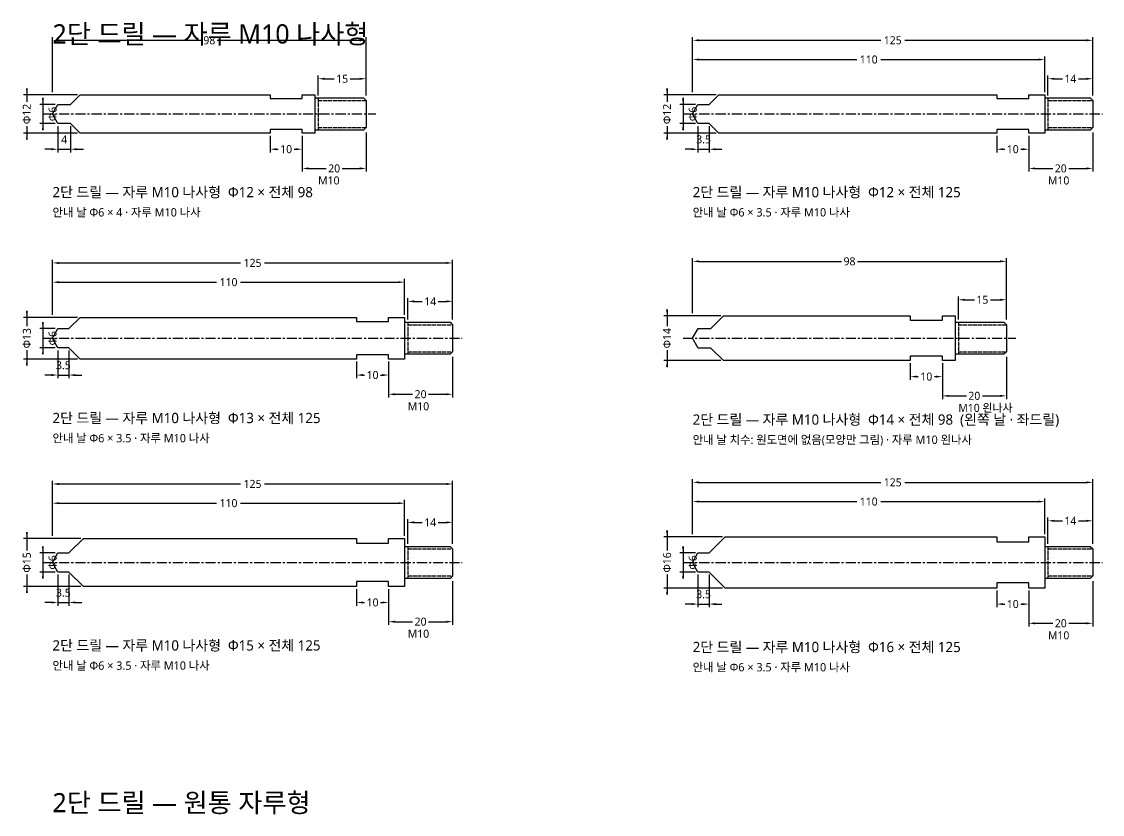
# Model space of a CAD drawing. Header units: millimetres. Extents: x -10 to 541, y -462 to 29.
# Drawn here: x -9.6 to 328, y -218.6 to 28.8 of the extents above; entities that cross this region are included whole.
import ezdxf

# ---------------------------------------------------------------- set-up
doc = ezdxf.new("R2010")
doc.units = ezdxf.units.MM
doc.linetypes.add('CENTER', pattern=[5.08, 3.175, -0.635, 0.635, -0.635])
doc.linetypes.add('DASHED', pattern=[1.524, 1.27, -0.254])
for name, color, linetype in [('문자', 7, 'CONTINUOUS'), ('외형선', 7, 'CONTINUOUS'), ('중심선', 1, 'CENTER'), ('참고선', 8, 'DASHED'), ('치수', 4, 'CONTINUOUS')]:
    doc.layers.add(name, color=color, linetype=linetype)
doc.styles.add('CH_KOR', font='malgun.ttf')
doc.dimstyles.new('CH_DIM', dxfattribs={"dimtxt": 2.5, "dimasz": 2, "dimexe": 1, "dimexo": 0.8, "dimgap": 0.8, "dimtad": 1, "dimdec": 1, "dimdsep": 46, "dimtxsty": 'CH_KOR', "dimcen": 2.5, "dimclrd": 4, "dimclre": 4, "dimclrt": 4, "dimazin": 3, "dimtfac": 1, "dimtmove": 0, "dimatfit": 3})

# ---------------------------------------------------------------- blocks, each defined once
blk = doc.blocks.new('_CLOSEDFILLED')
at = {"color": 0, "linetype": 'BYBLOCK'}
blk.add_solid([(-1, 0.16), (0, 0), (-1, -0.16)], dxfattribs=at)
blk = doc.blocks.new('*D1')
at = {"color": 4}
for p, q in [((-8, 8), (-8, 3.75)), ((7.85, 6), (-9, 6)), ((7.85, -6), (-9, -6)), ((-8, -3.75), (-8, -8))]:
    blk.add_line(p, q, dxfattribs=at)
at = {"layer": 'Defpoints'}
for p in [(-8, 6), (8.65, 6), (8.65, -6)]:
    blk.add_point(p, dxfattribs=at)
at = {"layer": '치수', "color": 4, "xscale": 2, "yscale": 2}
for p, rotation in [((-8, 6), 270), ((-8, -6), 90)]:
    blk.add_blockref('_CLOSEDFILLED', p, dxfattribs=dict(at, rotation=rotation))
at = {"layer": '치수', "color": 4, "insert": (-8, 0), "char_height": 2.5, "attachment_point": 5, "rotation": 90, "style": 'CH_KOR'}
blk.add_mtext('Φ12', dxfattribs=at)
blk = doc.blocks.new('*D2')
at = {"color": 4}
for p, q in [((-3, 5), (-3, -5)), ((0.85, 3), (-4, 3)), ((0.85, -3), (-4, -3))]:
    blk.add_line(p, q, dxfattribs=at)
at = {"layer": 'Defpoints'}
for p in [(-3, 3), (1.65, 3), (1.65, -3)]:
    blk.add_point(p, dxfattribs=at)
at = {"layer": '치수', "color": 4, "xscale": 2, "yscale": 2}
for p, rotation in [((-3, 3), 270), ((-3, -3), 90)]:
    blk.add_blockref('_CLOSEDFILLED', p, dxfattribs=dict(at, rotation=rotation))
at = {"layer": '치수', "color": 4, "insert": (0.05, 0), "char_height": 2.5, "attachment_point": 5, "rotation": 90, "style": 'CH_KOR'}
blk.add_mtext('Φ6', dxfattribs=at)
blk = doc.blocks.new('*D3')
at = {"color": 4}
for p, q in [((1.65, -3.8), (1.65, -12)), ((5.65, -3.8), (5.65, -12)), ((-0.35, -11), (-2.35, -11)), ((1.65, -11), (5.65, -11)), ((7.65, -11), (9.65, -11))]:
    blk.add_line(p, q, dxfattribs=at)
at = {"layer": 'Defpoints'}
for p in [(1.65, -3), (5.65, -3), (1.65, -11)]:
    blk.add_point(p, dxfattribs=at)
at = {"layer": '치수', "color": 4, "xscale": 2, "yscale": 2}
blk.add_blockref('_CLOSEDFILLED', (1.65, -11), dxfattribs=at)
at = {"layer": '치수', "color": 4, "xscale": 2, "yscale": 2, "rotation": 180}
blk.add_blockref('_CLOSEDFILLED', (5.65, -11), dxfattribs=at)
at = {"layer": '치수', "color": 4, "insert": (3.65, -7.95), "char_height": 2.5, "attachment_point": 5, "style": 'CH_KOR'}
blk.add_mtext('4', dxfattribs=at)
blk = doc.blocks.new('*D4')
at = {"color": 4}
for p, q in [((83, 5.8), (83, 12)), ((85, 11), (88, 11)), ((93, 11), (96, 11)), ((98, 5.8), (98, 12))]:
    blk.add_line(p, q, dxfattribs=at)
at = {"layer": 'Defpoints'}
for p in [(83, 11), (83, 5), (98, 5)]:
    blk.add_point(p, dxfattribs=at)
at = {"layer": '치수', "color": 4, "xscale": 2, "yscale": 2, "rotation": 180}
blk.add_blockref('_CLOSEDFILLED', (83, 11), dxfattribs=at)
at = {"layer": '치수', "color": 4, "xscale": 2, "yscale": 2}
blk.add_blockref('_CLOSEDFILLED', (98, 11), dxfattribs=at)
at = {"layer": '치수', "color": 4, "insert": (90.5, 11), "char_height": 2.5, "attachment_point": 5, "style": 'CH_KOR'}
blk.add_mtext('15', dxfattribs=at)
blk = doc.blocks.new('*D5')
at = {"color": 4}
for p, q in [((68, -6.8), (68, -12)), ((78, -6.8), (78, -12)), ((70, -11), (70.5, -11)), ((75.5, -11), (76, -11))]:
    blk.add_line(p, q, dxfattribs=at)
at = {"layer": 'Defpoints'}
for p in [(68, -6), (78, -6), (68, -11)]:
    blk.add_point(p, dxfattribs=at)
at = {"layer": '치수', "color": 4, "xscale": 2, "yscale": 2, "rotation": 180}
blk.add_blockref('_CLOSEDFILLED', (68, -11), dxfattribs=at)
at = {"layer": '치수', "color": 4, "xscale": 2, "yscale": 2}
blk.add_blockref('_CLOSEDFILLED', (78, -11), dxfattribs=at)
at = {"layer": '치수', "color": 4, "insert": (73, -11), "char_height": 2.5, "attachment_point": 5, "style": 'CH_KOR'}
blk.add_mtext('10', dxfattribs=at)
blk = doc.blocks.new('*D6')
at = {"color": 4}
for p, q in [((98, -5.8), (98, -18)), ((78, -6.8), (78, -18)), ((80, -17), (85.5, -17)), ((90.5, -17), (96, -17))]:
    blk.add_line(p, q, dxfattribs=at)
at = {"layer": 'Defpoints'}
for p in [(78, -6), (98, -5), (78, -17)]:
    blk.add_point(p, dxfattribs=at)
at = {"layer": '치수', "color": 4, "xscale": 2, "yscale": 2, "rotation": 180}
blk.add_blockref('_CLOSEDFILLED', (78, -17), dxfattribs=at)
at = {"layer": '치수', "color": 4, "xscale": 2, "yscale": 2}
blk.add_blockref('_CLOSEDFILLED', (98, -17), dxfattribs=at)
at = {"layer": '치수', "color": 4, "insert": (88, -17), "char_height": 2.5, "attachment_point": 5, "style": 'CH_KOR'}
blk.add_mtext('20', dxfattribs=at)
blk = doc.blocks.new('*D7')
at = {"color": 4}
for p, q in [((0, 6.8), (0, 24)), ((98, 5.8), (98, 24)), ((2, 23), (46.5, 23)), ((51.5, 23), (96, 23))]:
    blk.add_line(p, q, dxfattribs=at)
at = {"layer": 'Defpoints'}
for p in [(0, 23), (0, 6), (98, 5)]:
    blk.add_point(p, dxfattribs=at)
at = {"layer": '치수', "color": 4, "xscale": 2, "yscale": 2, "rotation": 180}
blk.add_blockref('_CLOSEDFILLED', (0, 23), dxfattribs=at)
at = {"layer": '치수', "color": 4, "xscale": 2, "yscale": 2}
blk.add_blockref('_CLOSEDFILLED', (98, 23), dxfattribs=at)
at = {"layer": '치수', "color": 4, "insert": (49, 23), "char_height": 2.5, "attachment_point": 5, "style": 'CH_KOR'}
blk.add_mtext('98', dxfattribs=at)
blk = doc.blocks.new('*D8')
at = {"color": 4}
for p, q in [((-8, 8), (-8, 3.75)), ((7.35, 6), (-9, 6)), ((7.35, -6), (-9, -6)), ((-8, -3.75), (-8, -8))]:
    blk.add_line(p, q, dxfattribs=at)
at = {"layer": 'Defpoints'}
for p in [(-8, 6), (8.15, 6), (8.15, -6)]:
    blk.add_point(p, dxfattribs=at)
at = {"layer": '치수', "color": 4, "xscale": 2, "yscale": 2}
for p, rotation in [((-8, 6), 270), ((-8, -6), 90)]:
    blk.add_blockref('_CLOSEDFILLED', p, dxfattribs=dict(at, rotation=rotation))
at = {"layer": '치수', "color": 4, "insert": (-8, 0), "char_height": 2.5, "attachment_point": 5, "rotation": 90, "style": 'CH_KOR'}
blk.add_mtext('Φ12', dxfattribs=at)
blk = doc.blocks.new('*D9')
at = {"color": 4}
for p, q in [((-3, 5), (-3, -5)), ((0.85, 3), (-4, 3)), ((0.85, -3), (-4, -3))]:
    blk.add_line(p, q, dxfattribs=at)
at = {"layer": 'Defpoints'}
for p in [(-3, 3), (1.65, 3), (1.65, -3)]:
    blk.add_point(p, dxfattribs=at)
at = {"layer": '치수', "color": 4, "xscale": 2, "yscale": 2}
for p, rotation in [((-3, 3), 270), ((-3, -3), 90)]:
    blk.add_blockref('_CLOSEDFILLED', p, dxfattribs=dict(at, rotation=rotation))
at = {"layer": '치수', "color": 4, "insert": (0.05, 0), "char_height": 2.5, "attachment_point": 5, "rotation": 90, "style": 'CH_KOR'}
blk.add_mtext('Φ6', dxfattribs=at)
blk = doc.blocks.new('*D11')
at = {"color": 4}
for p, q in [((111, 5.8), (111, 12)), ((113, 11), (115.5, 11)), ((120.5, 11), (123, 11)), ((125, 5.8), (125, 12))]:
    blk.add_line(p, q, dxfattribs=at)
at = {"layer": 'Defpoints'}
for p in [(111, 11), (111, 5), (125, 5)]:
    blk.add_point(p, dxfattribs=at)
at = {"layer": '치수', "color": 4, "xscale": 2, "yscale": 2, "rotation": 180}
blk.add_blockref('_CLOSEDFILLED', (111, 11), dxfattribs=at)
at = {"layer": '치수', "color": 4, "xscale": 2, "yscale": 2}
blk.add_blockref('_CLOSEDFILLED', (125, 11), dxfattribs=at)
at = {"layer": '치수', "color": 4, "insert": (118, 11), "char_height": 2.5, "attachment_point": 5, "style": 'CH_KOR'}
blk.add_mtext('14', dxfattribs=at)
blk = doc.blocks.new('*D12')
at = {"color": 4}
for p, q in [((95, -6.8), (95, -12)), ((105, -6.8), (105, -12)), ((97, -11), (97.5, -11)), ((102.5, -11), (103, -11))]:
    blk.add_line(p, q, dxfattribs=at)
at = {"layer": 'Defpoints'}
for p in [(95, -6), (105, -6), (95, -11)]:
    blk.add_point(p, dxfattribs=at)
at = {"layer": '치수', "color": 4, "xscale": 2, "yscale": 2, "rotation": 180}
blk.add_blockref('_CLOSEDFILLED', (95, -11), dxfattribs=at)
at = {"layer": '치수', "color": 4, "xscale": 2, "yscale": 2}
blk.add_blockref('_CLOSEDFILLED', (105, -11), dxfattribs=at)
at = {"layer": '치수', "color": 4, "insert": (100, -11), "char_height": 2.5, "attachment_point": 5, "style": 'CH_KOR'}
blk.add_mtext('10', dxfattribs=at)
blk = doc.blocks.new('*D13')
at = {"color": 4}
for p, q in [((125, -5.8), (125, -18)), ((105, -6.8), (105, -18)), ((107, -17), (112.5, -17)), ((117.5, -17), (123, -17))]:
    blk.add_line(p, q, dxfattribs=at)
at = {"layer": 'Defpoints'}
for p in [(105, -6), (125, -5), (105, -17)]:
    blk.add_point(p, dxfattribs=at)
at = {"layer": '치수', "color": 4, "xscale": 2, "yscale": 2, "rotation": 180}
blk.add_blockref('_CLOSEDFILLED', (105, -17), dxfattribs=at)
at = {"layer": '치수', "color": 4, "xscale": 2, "yscale": 2}
blk.add_blockref('_CLOSEDFILLED', (125, -17), dxfattribs=at)
at = {"layer": '치수', "color": 4, "insert": (115, -17), "char_height": 2.5, "attachment_point": 5, "style": 'CH_KOR'}
blk.add_mtext('20', dxfattribs=at)
blk = doc.blocks.new('*D14')
at = {"color": 4}
for p, q in [((0, 6.8), (0, 18)), ((2, 17), (51.25, 17)), ((58.75, 17), (108, 17)), ((110, 6.8), (110, 18))]:
    blk.add_line(p, q, dxfattribs=at)
at = {"layer": 'Defpoints'}
for p in [(0, 17), (0, 6), (110, 6)]:
    blk.add_point(p, dxfattribs=at)
at = {"layer": '치수', "color": 4, "xscale": 2, "yscale": 2, "rotation": 180}
blk.add_blockref('_CLOSEDFILLED', (0, 17), dxfattribs=at)
at = {"layer": '치수', "color": 4, "xscale": 2, "yscale": 2}
blk.add_blockref('_CLOSEDFILLED', (110, 17), dxfattribs=at)
at = {"layer": '치수', "color": 4, "insert": (55, 17), "char_height": 2.5, "attachment_point": 5, "style": 'CH_KOR'}
blk.add_mtext('110', dxfattribs=at)
blk = doc.blocks.new('*D15')
at = {"color": 4}
for p, q in [((0, 6.8), (0, 24)), ((125, 5.8), (125, 24)), ((2, 23), (58.75, 23)), ((66.25, 23), (123, 23))]:
    blk.add_line(p, q, dxfattribs=at)
at = {"layer": 'Defpoints'}
for p in [(0, 23), (0, 6), (125, 5)]:
    blk.add_point(p, dxfattribs=at)
at = {"layer": '치수', "color": 4, "xscale": 2, "yscale": 2, "rotation": 180}
blk.add_blockref('_CLOSEDFILLED', (0, 23), dxfattribs=at)
at = {"layer": '치수', "color": 4, "xscale": 2, "yscale": 2}
blk.add_blockref('_CLOSEDFILLED', (125, 23), dxfattribs=at)
at = {"layer": '치수', "color": 4, "insert": (62.5, 23), "char_height": 2.5, "attachment_point": 5, "style": 'CH_KOR'}
blk.add_mtext('125', dxfattribs=at)
blk = doc.blocks.new('*D24')
at = {"color": 4}
for p, q in [((-8, 8.5), (-8, 3.75)), ((7.85, 6.5), (-9, 6.5)), ((7.85, -6.5), (-9, -6.5)), ((-8, -3.75), (-8, -8.5))]:
    blk.add_line(p, q, dxfattribs=at)
at = {"layer": 'Defpoints'}
for p in [(-8, 6.5), (8.65, 6.5), (8.65, -6.5)]:
    blk.add_point(p, dxfattribs=at)
at = {"layer": '치수', "color": 4, "xscale": 2, "yscale": 2}
for p, rotation in [((-8, 6.5), 270), ((-8, -6.5), 90)]:
    blk.add_blockref('_CLOSEDFILLED', p, dxfattribs=dict(at, rotation=rotation))
at = {"layer": '치수', "color": 4, "insert": (-8, 0), "char_height": 2.5, "attachment_point": 5, "rotation": 90, "style": 'CH_KOR'}
blk.add_mtext('Φ13', dxfattribs=at)
blk = doc.blocks.new('*D25')
at = {"color": 4}
for p, q in [((-3, 5), (-3, -5)), ((0.85, 3), (-4, 3)), ((0.85, -3), (-4, -3))]:
    blk.add_line(p, q, dxfattribs=at)
at = {"layer": 'Defpoints'}
for p in [(-3, 3), (1.65, 3), (1.65, -3)]:
    blk.add_point(p, dxfattribs=at)
at = {"layer": '치수', "color": 4, "xscale": 2, "yscale": 2}
for p, rotation in [((-3, 3), 270), ((-3, -3), 90)]:
    blk.add_blockref('_CLOSEDFILLED', p, dxfattribs=dict(at, rotation=rotation))
at = {"layer": '치수', "color": 4, "insert": (0.05, 0), "char_height": 2.5, "attachment_point": 5, "rotation": 90, "style": 'CH_KOR'}
blk.add_mtext('Φ6', dxfattribs=at)
blk = doc.blocks.new('*D27')
at = {"color": 4}
for p, q in [((111, 5.8), (111, 12.5)), ((113, 11.5), (115.5, 11.5)), ((120.5, 11.5), (123, 11.5)), ((125, 5.8), (125, 12.5))]:
    blk.add_line(p, q, dxfattribs=at)
at = {"layer": 'Defpoints'}
for p in [(111, 11.5), (111, 5), (125, 5)]:
    blk.add_point(p, dxfattribs=at)
at = {"layer": '치수', "color": 4, "xscale": 2, "yscale": 2, "rotation": 180}
blk.add_blockref('_CLOSEDFILLED', (111, 11.5), dxfattribs=at)
at = {"layer": '치수', "color": 4, "xscale": 2, "yscale": 2}
blk.add_blockref('_CLOSEDFILLED', (125, 11.5), dxfattribs=at)
at = {"layer": '치수', "color": 4, "insert": (118, 11.5), "char_height": 2.5, "attachment_point": 5, "style": 'CH_KOR'}
blk.add_mtext('14', dxfattribs=at)
blk = doc.blocks.new('*D28')
at = {"color": 4}
for p, q in [((95, -7.3), (95, -12.5)), ((105, -7.3), (105, -12.5)), ((97, -11.5), (97.5, -11.5)), ((102.5, -11.5), (103, -11.5))]:
    blk.add_line(p, q, dxfattribs=at)
at = {"layer": 'Defpoints'}
for p in [(95, -6.5), (105, -6.5), (95, -11.5)]:
    blk.add_point(p, dxfattribs=at)
at = {"layer": '치수', "color": 4, "xscale": 2, "yscale": 2, "rotation": 180}
blk.add_blockref('_CLOSEDFILLED', (95, -11.5), dxfattribs=at)
at = {"layer": '치수', "color": 4, "xscale": 2, "yscale": 2}
blk.add_blockref('_CLOSEDFILLED', (105, -11.5), dxfattribs=at)
at = {"layer": '치수', "color": 4, "insert": (100, -11.5), "char_height": 2.5, "attachment_point": 5, "style": 'CH_KOR'}
blk.add_mtext('10', dxfattribs=at)
blk = doc.blocks.new('*D29')
at = {"color": 4}
for p, q in [((125, -5.8), (125, -18.5)), ((105, -7.3), (105, -18.5)), ((107, -17.5), (112.5, -17.5)), ((117.5, -17.5), (123, -17.5))]:
    blk.add_line(p, q, dxfattribs=at)
at = {"layer": 'Defpoints'}
for p in [(105, -6.5), (125, -5), (105, -17.5)]:
    blk.add_point(p, dxfattribs=at)
at = {"layer": '치수', "color": 4, "xscale": 2, "yscale": 2, "rotation": 180}
blk.add_blockref('_CLOSEDFILLED', (105, -17.5), dxfattribs=at)
at = {"layer": '치수', "color": 4, "xscale": 2, "yscale": 2}
blk.add_blockref('_CLOSEDFILLED', (125, -17.5), dxfattribs=at)
at = {"layer": '치수', "color": 4, "insert": (115, -17.5), "char_height": 2.5, "attachment_point": 5, "style": 'CH_KOR'}
blk.add_mtext('20', dxfattribs=at)
blk = doc.blocks.new('*D30')
at = {"color": 4}
for p, q in [((0, 7.3), (0, 18.5)), ((2, 17.5), (51.25, 17.5)), ((58.75, 17.5), (108, 17.5)), ((110, 7.3), (110, 18.5))]:
    blk.add_line(p, q, dxfattribs=at)
at = {"layer": 'Defpoints'}
for p in [(0, 17.5), (0, 6.5), (110, 6.5)]:
    blk.add_point(p, dxfattribs=at)
at = {"layer": '치수', "color": 4, "xscale": 2, "yscale": 2, "rotation": 180}
blk.add_blockref('_CLOSEDFILLED', (0, 17.5), dxfattribs=at)
at = {"layer": '치수', "color": 4, "xscale": 2, "yscale": 2}
blk.add_blockref('_CLOSEDFILLED', (110, 17.5), dxfattribs=at)
at = {"layer": '치수', "color": 4, "insert": (55, 17.5), "char_height": 2.5, "attachment_point": 5, "style": 'CH_KOR'}
blk.add_mtext('110', dxfattribs=at)
blk = doc.blocks.new('*D31')
at = {"color": 4}
for p, q in [((0, 7.3), (0, 24.5)), ((125, 5.8), (125, 24.5)), ((2, 23.5), (58.75, 23.5)), ((66.25, 23.5), (123, 23.5))]:
    blk.add_line(p, q, dxfattribs=at)
at = {"layer": 'Defpoints'}
for p in [(0, 23.5), (0, 6.5), (125, 5)]:
    blk.add_point(p, dxfattribs=at)
at = {"layer": '치수', "color": 4, "xscale": 2, "yscale": 2, "rotation": 180}
blk.add_blockref('_CLOSEDFILLED', (0, 23.5), dxfattribs=at)
at = {"layer": '치수', "color": 4, "xscale": 2, "yscale": 2}
blk.add_blockref('_CLOSEDFILLED', (125, 23.5), dxfattribs=at)
at = {"layer": '치수', "color": 4, "insert": (62.5, 23.5), "char_height": 2.5, "attachment_point": 5, "style": 'CH_KOR'}
blk.add_mtext('125', dxfattribs=at)
blk = doc.blocks.new('*D32')
at = {"color": 4}
for p, q in [((8.814, 7), (-9, 7)), ((-8, 9), (-8, 3.75)), ((-8, -3.75), (-8, -9)), ((8.814, -7), (-9, -7))]:
    blk.add_line(p, q, dxfattribs=at)
at = {"layer": 'Defpoints'}
for p in [(-8, 7), (9.614, 7), (9.614, -7)]:
    blk.add_point(p, dxfattribs=at)
at = {"layer": '치수', "color": 4, "xscale": 2, "yscale": 2}
for p, rotation in [((-8, 7), 270), ((-8, -7), 90)]:
    blk.add_blockref('_CLOSEDFILLED', p, dxfattribs=dict(at, rotation=rotation))
at = {"layer": '치수', "color": 4, "insert": (-8, 0), "char_height": 2.5, "attachment_point": 5, "rotation": 90, "style": 'CH_KOR'}
blk.add_mtext('Φ14', dxfattribs=at)
blk = doc.blocks.new('*D33')
at = {"color": 4}
for p, q in [((83, 5.8), (83, 13)), ((85, 12), (88, 12)), ((93, 12), (96, 12)), ((98, 5.8), (98, 13))]:
    blk.add_line(p, q, dxfattribs=at)
at = {"layer": 'Defpoints'}
for p in [(83, 12), (83, 5), (98, 5)]:
    blk.add_point(p, dxfattribs=at)
at = {"layer": '치수', "color": 4, "xscale": 2, "yscale": 2, "rotation": 180}
blk.add_blockref('_CLOSEDFILLED', (83, 12), dxfattribs=at)
at = {"layer": '치수', "color": 4, "xscale": 2, "yscale": 2}
blk.add_blockref('_CLOSEDFILLED', (98, 12), dxfattribs=at)
at = {"layer": '치수', "color": 4, "insert": (90.5, 12), "char_height": 2.5, "attachment_point": 5, "style": 'CH_KOR'}
blk.add_mtext('15', dxfattribs=at)
blk = doc.blocks.new('*D34')
at = {"color": 4}
for p, q in [((68, -7.8), (68, -13)), ((78, -7.8), (78, -13)), ((70, -12), (70.5, -12)), ((75.5, -12), (76, -12))]:
    blk.add_line(p, q, dxfattribs=at)
at = {"layer": 'Defpoints'}
for p in [(68, -7), (78, -7), (68, -12)]:
    blk.add_point(p, dxfattribs=at)
at = {"layer": '치수', "color": 4, "xscale": 2, "yscale": 2, "rotation": 180}
blk.add_blockref('_CLOSEDFILLED', (68, -12), dxfattribs=at)
at = {"layer": '치수', "color": 4, "xscale": 2, "yscale": 2}
blk.add_blockref('_CLOSEDFILLED', (78, -12), dxfattribs=at)
at = {"layer": '치수', "color": 4, "insert": (73, -12), "char_height": 2.5, "attachment_point": 5, "style": 'CH_KOR'}
blk.add_mtext('10', dxfattribs=at)
blk = doc.blocks.new('*D35')
at = {"color": 4}
for p, q in [((98, -5.8), (98, -19)), ((78, -7.8), (78, -19)), ((80, -18), (85.5, -18)), ((90.5, -18), (96, -18))]:
    blk.add_line(p, q, dxfattribs=at)
at = {"layer": 'Defpoints'}
for p in [(98, -5), (78, -7), (78, -18)]:
    blk.add_point(p, dxfattribs=at)
at = {"layer": '치수', "color": 4, "xscale": 2, "yscale": 2, "rotation": 180}
blk.add_blockref('_CLOSEDFILLED', (78, -18), dxfattribs=at)
at = {"layer": '치수', "color": 4, "xscale": 2, "yscale": 2}
blk.add_blockref('_CLOSEDFILLED', (98, -18), dxfattribs=at)
at = {"layer": '치수', "color": 4, "insert": (88, -18), "char_height": 2.5, "attachment_point": 5, "style": 'CH_KOR'}
blk.add_mtext('20', dxfattribs=at)
blk = doc.blocks.new('*D36')
at = {"color": 4}
for p, q in [((0, 7.8), (0, 25)), ((2, 24), (46.5, 24)), ((51.5, 24), (96, 24)), ((98, 5.8), (98, 25))]:
    blk.add_line(p, q, dxfattribs=at)
at = {"layer": 'Defpoints'}
for p in [(0, 24), (0, 7), (98, 5)]:
    blk.add_point(p, dxfattribs=at)
at = {"layer": '치수', "color": 4, "xscale": 2, "yscale": 2, "rotation": 180}
blk.add_blockref('_CLOSEDFILLED', (0, 24), dxfattribs=at)
at = {"layer": '치수', "color": 4, "xscale": 2, "yscale": 2}
blk.add_blockref('_CLOSEDFILLED', (98, 24), dxfattribs=at)
at = {"layer": '치수', "color": 4, "insert": (49, 24), "char_height": 2.5, "attachment_point": 5, "style": 'CH_KOR'}
blk.add_mtext('98', dxfattribs=at)
blk = doc.blocks.new('*D45')
at = {"color": 4}
for p, q in [((8.85, 7.5), (-9, 7.5)), ((-8, 9.5), (-8, 3.75)), ((-8, -3.75), (-8, -9.5)), ((8.85, -7.5), (-9, -7.5))]:
    blk.add_line(p, q, dxfattribs=at)
at = {"layer": 'Defpoints'}
for p in [(-8, 7.5), (9.65, 7.5), (9.65, -7.5)]:
    blk.add_point(p, dxfattribs=at)
at = {"layer": '치수', "color": 4, "xscale": 2, "yscale": 2}
for p, rotation in [((-8, 7.5), 270), ((-8, -7.5), 90)]:
    blk.add_blockref('_CLOSEDFILLED', p, dxfattribs=dict(at, rotation=rotation))
at = {"layer": '치수', "color": 4, "insert": (-8, 0), "char_height": 2.5, "attachment_point": 5, "rotation": 90, "style": 'CH_KOR'}
blk.add_mtext('Φ15', dxfattribs=at)
blk = doc.blocks.new('*D46')
at = {"color": 4}
for p, q in [((-3, 5), (-3, -5)), ((0.85, 3), (-4, 3)), ((0.85, -3), (-4, -3))]:
    blk.add_line(p, q, dxfattribs=at)
at = {"layer": 'Defpoints'}
for p in [(-3, 3), (1.65, 3), (1.65, -3)]:
    blk.add_point(p, dxfattribs=at)
at = {"layer": '치수', "color": 4, "xscale": 2, "yscale": 2}
for p, rotation in [((-3, 3), 270), ((-3, -3), 90)]:
    blk.add_blockref('_CLOSEDFILLED', p, dxfattribs=dict(at, rotation=rotation))
at = {"layer": '치수', "color": 4, "insert": (0.05, 0), "char_height": 2.5, "attachment_point": 5, "rotation": 90, "style": 'CH_KOR'}
blk.add_mtext('Φ6', dxfattribs=at)
blk = doc.blocks.new('*D48')
at = {"color": 4}
for p, q in [((111, 5.8), (111, 13.5)), ((113, 12.5), (115.5, 12.5)), ((120.5, 12.5), (123, 12.5)), ((125, 5.8), (125, 13.5))]:
    blk.add_line(p, q, dxfattribs=at)
at = {"layer": 'Defpoints'}
for p in [(111, 12.5), (111, 5), (125, 5)]:
    blk.add_point(p, dxfattribs=at)
at = {"layer": '치수', "color": 4, "xscale": 2, "yscale": 2, "rotation": 180}
blk.add_blockref('_CLOSEDFILLED', (111, 12.5), dxfattribs=at)
at = {"layer": '치수', "color": 4, "xscale": 2, "yscale": 2}
blk.add_blockref('_CLOSEDFILLED', (125, 12.5), dxfattribs=at)
at = {"layer": '치수', "color": 4, "insert": (118, 12.5), "char_height": 2.5, "attachment_point": 5, "style": 'CH_KOR'}
blk.add_mtext('14', dxfattribs=at)
blk = doc.blocks.new('*D49')
at = {"color": 4}
for p, q in [((95, -8.3), (95, -13.5)), ((105, -8.3), (105, -13.5)), ((97, -12.5), (97.5, -12.5)), ((102.5, -12.5), (103, -12.5))]:
    blk.add_line(p, q, dxfattribs=at)
at = {"layer": 'Defpoints'}
for p in [(95, -7.5), (105, -7.5), (95, -12.5)]:
    blk.add_point(p, dxfattribs=at)
at = {"layer": '치수', "color": 4, "xscale": 2, "yscale": 2, "rotation": 180}
blk.add_blockref('_CLOSEDFILLED', (95, -12.5), dxfattribs=at)
at = {"layer": '치수', "color": 4, "xscale": 2, "yscale": 2}
blk.add_blockref('_CLOSEDFILLED', (105, -12.5), dxfattribs=at)
at = {"layer": '치수', "color": 4, "insert": (100, -12.5), "char_height": 2.5, "attachment_point": 5, "style": 'CH_KOR'}
blk.add_mtext('10', dxfattribs=at)
blk = doc.blocks.new('*D50')
at = {"color": 4}
for p, q in [((125, -5.8), (125, -19.5)), ((105, -8.3), (105, -19.5)), ((107, -18.5), (112.5, -18.5)), ((117.5, -18.5), (123, -18.5))]:
    blk.add_line(p, q, dxfattribs=at)
at = {"layer": 'Defpoints'}
for p in [(125, -5), (105, -7.5), (105, -18.5)]:
    blk.add_point(p, dxfattribs=at)
at = {"layer": '치수', "color": 4, "xscale": 2, "yscale": 2, "rotation": 180}
blk.add_blockref('_CLOSEDFILLED', (105, -18.5), dxfattribs=at)
at = {"layer": '치수', "color": 4, "xscale": 2, "yscale": 2}
blk.add_blockref('_CLOSEDFILLED', (125, -18.5), dxfattribs=at)
at = {"layer": '치수', "color": 4, "insert": (115, -18.5), "char_height": 2.5, "attachment_point": 5, "style": 'CH_KOR'}
blk.add_mtext('20', dxfattribs=at)
blk = doc.blocks.new('*D51')
at = {"color": 4}
for p, q in [((0, 8.3), (0, 19.5)), ((2, 18.5), (51.25, 18.5)), ((58.75, 18.5), (108, 18.5)), ((110, 8.3), (110, 19.5))]:
    blk.add_line(p, q, dxfattribs=at)
at = {"layer": 'Defpoints'}
for p in [(0, 18.5), (0, 7.5), (110, 7.5)]:
    blk.add_point(p, dxfattribs=at)
at = {"layer": '치수', "color": 4, "xscale": 2, "yscale": 2, "rotation": 180}
blk.add_blockref('_CLOSEDFILLED', (0, 18.5), dxfattribs=at)
at = {"layer": '치수', "color": 4, "xscale": 2, "yscale": 2}
blk.add_blockref('_CLOSEDFILLED', (110, 18.5), dxfattribs=at)
at = {"layer": '치수', "color": 4, "insert": (55, 18.5), "char_height": 2.5, "attachment_point": 5, "style": 'CH_KOR'}
blk.add_mtext('110', dxfattribs=at)
blk = doc.blocks.new('*D52')
at = {"color": 4}
for p, q in [((0, 8.3), (0, 25.5)), ((2, 24.5), (58.75, 24.5)), ((66.25, 24.5), (123, 24.5)), ((125, 5.8), (125, 25.5))]:
    blk.add_line(p, q, dxfattribs=at)
at = {"layer": 'Defpoints'}
for p in [(0, 24.5), (0, 7.5), (125, 5)]:
    blk.add_point(p, dxfattribs=at)
at = {"layer": '치수', "color": 4, "xscale": 2, "yscale": 2, "rotation": 180}
blk.add_blockref('_CLOSEDFILLED', (0, 24.5), dxfattribs=at)
at = {"layer": '치수', "color": 4, "xscale": 2, "yscale": 2}
blk.add_blockref('_CLOSEDFILLED', (125, 24.5), dxfattribs=at)
at = {"layer": '치수', "color": 4, "insert": (62.5, 24.5), "char_height": 2.5, "attachment_point": 5, "style": 'CH_KOR'}
blk.add_mtext('125', dxfattribs=at)
blk = doc.blocks.new('*D53')
at = {"color": 4}
for p, q in [((9.35, 8), (-9, 8)), ((-8, 10), (-8, 3.75)), ((-8, -3.75), (-8, -10)), ((9.35, -8), (-9, -8))]:
    blk.add_line(p, q, dxfattribs=at)
at = {"layer": 'Defpoints'}
for p in [(-8, 8), (10.15, 8), (10.15, -8)]:
    blk.add_point(p, dxfattribs=at)
at = {"layer": '치수', "color": 4, "xscale": 2, "yscale": 2}
for p, rotation in [((-8, 8), 270), ((-8, -8), 90)]:
    blk.add_blockref('_CLOSEDFILLED', p, dxfattribs=dict(at, rotation=rotation))
at = {"layer": '치수', "color": 4, "insert": (-8, 0), "char_height": 2.5, "attachment_point": 5, "rotation": 90, "style": 'CH_KOR'}
blk.add_mtext('Φ16', dxfattribs=at)
blk = doc.blocks.new('*D54')
at = {"color": 4}
for p, q in [((-3, 5), (-3, -5)), ((0.85, 3), (-4, 3)), ((0.85, -3), (-4, -3))]:
    blk.add_line(p, q, dxfattribs=at)
at = {"layer": 'Defpoints'}
for p in [(-3, 3), (1.65, 3), (1.65, -3)]:
    blk.add_point(p, dxfattribs=at)
at = {"layer": '치수', "color": 4, "xscale": 2, "yscale": 2}
for p, rotation in [((-3, 3), 270), ((-3, -3), 90)]:
    blk.add_blockref('_CLOSEDFILLED', p, dxfattribs=dict(at, rotation=rotation))
at = {"layer": '치수', "color": 4, "insert": (0.05, 0), "char_height": 2.5, "attachment_point": 5, "rotation": 90, "style": 'CH_KOR'}
blk.add_mtext('Φ6', dxfattribs=at)
blk = doc.blocks.new('*D56')
at = {"color": 4}
for p, q in [((111, 5.8), (111, 14)), ((125, 5.8), (125, 14)), ((113, 13), (115.5, 13)), ((120.5, 13), (123, 13))]:
    blk.add_line(p, q, dxfattribs=at)
at = {"layer": 'Defpoints'}
for p in [(111, 13), (111, 5), (125, 5)]:
    blk.add_point(p, dxfattribs=at)
at = {"layer": '치수', "color": 4, "xscale": 2, "yscale": 2, "rotation": 180}
blk.add_blockref('_CLOSEDFILLED', (111, 13), dxfattribs=at)
at = {"layer": '치수', "color": 4, "xscale": 2, "yscale": 2}
blk.add_blockref('_CLOSEDFILLED', (125, 13), dxfattribs=at)
at = {"layer": '치수', "color": 4, "insert": (118, 13), "char_height": 2.5, "attachment_point": 5, "style": 'CH_KOR'}
blk.add_mtext('14', dxfattribs=at)
blk = doc.blocks.new('*D57')
at = {"color": 4}
for p, q in [((95, -8.8), (95, -14)), ((105, -8.8), (105, -14)), ((97, -13), (97.5, -13)), ((102.5, -13), (103, -13))]:
    blk.add_line(p, q, dxfattribs=at)
at = {"layer": 'Defpoints'}
for p in [(95, -8), (105, -8), (95, -13)]:
    blk.add_point(p, dxfattribs=at)
at = {"layer": '치수', "color": 4, "xscale": 2, "yscale": 2, "rotation": 180}
blk.add_blockref('_CLOSEDFILLED', (95, -13), dxfattribs=at)
at = {"layer": '치수', "color": 4, "xscale": 2, "yscale": 2}
blk.add_blockref('_CLOSEDFILLED', (105, -13), dxfattribs=at)
at = {"layer": '치수', "color": 4, "insert": (100, -13), "char_height": 2.5, "attachment_point": 5, "style": 'CH_KOR'}
blk.add_mtext('10', dxfattribs=at)
blk = doc.blocks.new('*D58')
at = {"color": 4}
for p, q in [((125, -5.8), (125, -20)), ((105, -8.8), (105, -20)), ((107, -19), (112.5, -19)), ((117.5, -19), (123, -19))]:
    blk.add_line(p, q, dxfattribs=at)
at = {"layer": 'Defpoints'}
for p in [(125, -5), (105, -8), (105, -19)]:
    blk.add_point(p, dxfattribs=at)
at = {"layer": '치수', "color": 4, "xscale": 2, "yscale": 2, "rotation": 180}
blk.add_blockref('_CLOSEDFILLED', (105, -19), dxfattribs=at)
at = {"layer": '치수', "color": 4, "xscale": 2, "yscale": 2}
blk.add_blockref('_CLOSEDFILLED', (125, -19), dxfattribs=at)
at = {"layer": '치수', "color": 4, "insert": (115, -19), "char_height": 2.5, "attachment_point": 5, "style": 'CH_KOR'}
blk.add_mtext('20', dxfattribs=at)
blk = doc.blocks.new('*D59')
at = {"color": 4}
for p, q in [((0, 8.8), (0, 20)), ((2, 19), (51.25, 19)), ((58.75, 19), (108, 19)), ((110, 8.8), (110, 20))]:
    blk.add_line(p, q, dxfattribs=at)
at = {"layer": 'Defpoints'}
for p in [(0, 19), (0, 8), (110, 8)]:
    blk.add_point(p, dxfattribs=at)
at = {"layer": '치수', "color": 4, "xscale": 2, "yscale": 2, "rotation": 180}
blk.add_blockref('_CLOSEDFILLED', (0, 19), dxfattribs=at)
at = {"layer": '치수', "color": 4, "xscale": 2, "yscale": 2}
blk.add_blockref('_CLOSEDFILLED', (110, 19), dxfattribs=at)
at = {"layer": '치수', "color": 4, "insert": (55, 19), "char_height": 2.5, "attachment_point": 5, "style": 'CH_KOR'}
blk.add_mtext('110', dxfattribs=at)
blk = doc.blocks.new('*D60')
at = {"color": 4}
for p, q in [((0, 8.8), (0, 26)), ((2, 25), (58.75, 25)), ((66.25, 25), (123, 25)), ((125, 5.8), (125, 26))]:
    blk.add_line(p, q, dxfattribs=at)
at = {"layer": 'Defpoints'}
for p in [(0, 25), (0, 8), (125, 5)]:
    blk.add_point(p, dxfattribs=at)
at = {"layer": '치수', "color": 4, "xscale": 2, "yscale": 2, "rotation": 180}
blk.add_blockref('_CLOSEDFILLED', (0, 25), dxfattribs=at)
at = {"layer": '치수', "color": 4, "xscale": 2, "yscale": 2}
blk.add_blockref('_CLOSEDFILLED', (125, 25), dxfattribs=at)
at = {"layer": '치수', "color": 4, "insert": (62.5, 25), "char_height": 2.5, "attachment_point": 5, "style": 'CH_KOR'}
blk.add_mtext('125', dxfattribs=at)
blk = doc.blocks.new('SD_m10_12x98')
at = {"layer": '외형선'}
blk.add_line((82, 5), (82, -5), dxfattribs=at)
blk.add_lwpolyline([(0, 0), (1.65, 3), (5.65, 3), (8.65, 6), (68, 6), (68, 4.8), (78, 4.8), (78, 6), (82, 6), (82, 5), (97.2, 5), (98, 4.2), (98, -4.2), (97.2, -5), (82, -5), (82, -6), (78, -6), (78, -4.8), (68, -4.8), (68, -6), (8.65, -6), (5.65, -3), (1.65, -3), (0, 0)], close=True, dxfattribs=at)
at = {"layer": '중심선'}
blk.add_line((-3, 0), (101, 0), dxfattribs=at)
at = {"layer": '참고선'}
for p, q in [((83, 5), (83, -5)), ((83, 4.2), (98, 4.2)), ((83, -4.2), (98, -4.2))]:
    blk.add_line(p, q, dxfattribs=at)
at = {"layer": '문자', "style": 'CH_KOR'}
for s, height, p in [('M10', 2.5, (83, -22)), ('2단 드릴 — 자루 M10 나사형  Φ12 × 전체 98', 3.2, (0, -26)), ('안내 날 Φ6 × 4 · 자루 M10 나사', 2.6, (0, -32))]:
    blk.add_text(s, height=height, dxfattribs=at).set_placement(p)
at = {"layer": '치수'}
for base, p1, p2, text, picture, middle in [((0, 23), (0, 6), (98, 5), '98', '*D7', (49, 23)), ((83, 11), (83, 5), (98, 5), '15', '*D4', (90.5, 11)), ((1.65, -11), (1.65, -3), (5.65, -3), '4', '*D3', (3.65, -7.95)), ((68, -11), (68, -6), (78, -6), '10', '*D5', (73, -11)), ((78, -17), (78, -6), (98, -5), '20', '*D6', (88, -17))]:
    dim = blk.add_linear_dim(base=base, p1=p1, p2=p2, text=text, dimstyle='CH_DIM', dxfattribs=at)
    dim.commit()
    dim.dimension.update_dxf_attribs({"geometry": picture, "text_midpoint": middle})
for base, p1, p2, text, picture, middle in [((-8, 6), (8.65, 6), (8.65, -6), 'Φ12', '*D1', (-8, 0)), ((-3, 3), (1.65, 3), (1.65, -3), 'Φ6', '*D2', (0.05, 0))]:
    dim = blk.add_linear_dim(base=base, p1=p1, p2=p2, angle=90, text=text, dimstyle='CH_DIM', dxfattribs=at)
    dim.commit()
    dim.dimension.update_dxf_attribs({"geometry": picture, "text_midpoint": middle})
blk = doc.blocks.new('SD_m10_12x125')
at = {"layer": '외형선'}
blk.add_line((110, 5), (110, -5), dxfattribs=at)
blk.add_lwpolyline([(0, 0), (1.65, 3), (5.15, 3), (8.15, 6), (95, 6), (95, 4.8), (105, 4.8), (105, 6), (110, 6), (110, 5), (124.2, 5), (125, 4.2), (125, -4.2), (124.2, -5), (110, -5), (110, -6), (105, -6), (105, -4.8), (95, -4.8), (95, -6), (8.15, -6), (5.15, -3), (1.65, -3), (0, 0)], close=True, dxfattribs=at)
at = {"layer": '중심선'}
blk.add_line((-3, 0), (128, 0), dxfattribs=at)
at = {"layer": '참고선'}
for p, q in [((111, 5), (111, -5)), ((111, 4.2), (125, 4.2)), ((111, -4.2), (125, -4.2))]:
    blk.add_line(p, q, dxfattribs=at)
at = {"layer": '문자', "style": 'CH_KOR'}
for s, height, p in [('M10', 2.5, (111, -22)), ('2단 드릴 — 자루 M10 나사형  Φ12 × 전체 125', 3.2, (0, -26)), ('안내 날 Φ6 × 3.5 · 자루 M10 나사', 2.6, (0, -32))]:
    blk.add_text(s, height=height, dxfattribs=at).set_placement(p)
at = {"layer": '치수'}
for base, p1, p2, text, picture, middle in [((0, 23), (0, 6), (125, 5), '125', '*D15', (62.5, 23)), ((0, 17), (0, 6), (110, 6), '110', '*D14', (55, 17)), ((111, 11), (111, 5), (125, 5), '14', '*D11', (118, 11)), ((95, -11), (95, -6), (105, -6), '10', '*D12', (100, -11)), ((105, -17), (105, -6), (125, -5), '20', '*D13', (115, -17))]:
    dim = blk.add_linear_dim(base=base, p1=p1, p2=p2, text=text, dimstyle='CH_DIM', dxfattribs=at)
    dim.commit()
    dim.dimension.update_dxf_attribs({"geometry": picture, "text_midpoint": middle})
for base, p1, p2, text, picture, middle in [((-8, 6), (8.15, 6), (8.15, -6), 'Φ12', '*D8', (-8, 0)), ((-3, 3), (1.65, 3), (1.65, -3), 'Φ6', '*D9', (0.05, 0))]:
    dim = blk.add_linear_dim(base=base, p1=p1, p2=p2, angle=90, text=text, dimstyle='CH_DIM', dxfattribs=at)
    dim.commit()
    dim.dimension.update_dxf_attribs({"geometry": picture, "text_midpoint": middle})
blk.add_linear_dim(base=(1.65, -11), p1=(1.65, -3), p2=(5.15, -3), text='3.5', dimstyle='CH_DIM', dxfattribs=at).render()
blk = doc.blocks.new('SD_m10_13x125')
at = {"layer": '외형선'}
blk.add_line((110, 5), (110, -5), dxfattribs=at)
blk.add_lwpolyline([(0, 0), (1.65, 3), (5.15, 3), (8.65, 6.5), (95, 6.5), (95, 5.2), (105, 5.2), (105, 6.5), (110, 6.5), (110, 5), (124.2, 5), (125, 4.2), (125, -4.2), (124.2, -5), (110, -5), (110, -6.5), (105, -6.5), (105, -5.2), (95, -5.2), (95, -6.5), (8.65, -6.5), (5.15, -3), (1.65, -3), (0, 0)], close=True, dxfattribs=at)
at = {"layer": '중심선'}
blk.add_line((-3, 0), (128, 0), dxfattribs=at)
at = {"layer": '참고선'}
for p, q in [((111, 5), (111, -5)), ((111, 4.2), (125, 4.2)), ((111, -4.2), (125, -4.2))]:
    blk.add_line(p, q, dxfattribs=at)
at = {"layer": '문자', "style": 'CH_KOR'}
for s, height, p in [('M10', 2.5, (111, -22.5)), ('2단 드릴 — 자루 M10 나사형  Φ13 × 전체 125', 3.2, (0, -26.5)), ('안내 날 Φ6 × 3.5 · 자루 M10 나사', 2.6, (0, -32.5))]:
    blk.add_text(s, height=height, dxfattribs=at).set_placement(p)
at = {"layer": '치수'}
for base, p1, p2, text, picture, middle in [((0, 23.5), (0, 6.5), (125, 5), '125', '*D31', (62.5, 23.5)), ((0, 17.5), (0, 6.5), (110, 6.5), '110', '*D30', (55, 17.5)), ((111, 11.5), (111, 5), (125, 5), '14', '*D27', (118, 11.5)), ((95, -11.5), (95, -6.5), (105, -6.5), '10', '*D28', (100, -11.5)), ((105, -17.5), (105, -6.5), (125, -5), '20', '*D29', (115, -17.5))]:
    dim = blk.add_linear_dim(base=base, p1=p1, p2=p2, text=text, dimstyle='CH_DIM', dxfattribs=at)
    dim.commit()
    dim.dimension.update_dxf_attribs({"geometry": picture, "text_midpoint": middle})
for base, p1, p2, text, picture, middle in [((-8, 6.5), (8.65, 6.5), (8.65, -6.5), 'Φ13', '*D24', (-8, 0)), ((-3, 3), (1.65, 3), (1.65, -3), 'Φ6', '*D25', (0.05, 0))]:
    dim = blk.add_linear_dim(base=base, p1=p1, p2=p2, angle=90, text=text, dimstyle='CH_DIM', dxfattribs=at)
    dim.commit()
    dim.dimension.update_dxf_attribs({"geometry": picture, "text_midpoint": middle})
blk.add_linear_dim(base=(1.65, -11.5), p1=(1.65, -3), p2=(5.15, -3), text='3.5', dimstyle='CH_DIM', dxfattribs=at).render()
blk = doc.blocks.new('SD_m10_14x98-left')
at = {"layer": '외형선'}
blk.add_line((82, 5), (82, -5), dxfattribs=at)
blk.add_lwpolyline([(0, 0), (1.694, 3.08), (5.694, 3.08), (9.614, 7), (68, 7), (68, 5.6), (78, 5.6), (78, 7), (82, 7), (82, 5), (97.2, 5), (98, 4.2), (98, -4.2), (97.2, -5), (82, -5), (82, -7), (78, -7), (78, -5.6), (68, -5.6), (68, -7), (9.614, -7), (5.694, -3.08), (1.694, -3.08), (0, 0)], close=True, dxfattribs=at)
at = {"layer": '중심선'}
blk.add_line((-3, 0), (101, 0), dxfattribs=at)
at = {"layer": '참고선'}
for p, q in [((83, 5), (83, -5)), ((83, 4.2), (98, 4.2)), ((83, -4.2), (98, -4.2))]:
    blk.add_line(p, q, dxfattribs=at)
at = {"layer": '문자', "style": 'CH_KOR'}
for s, height, p in [('M10 왼나사', 2.5, (83, -23)), ('2단 드릴 — 자루 M10 나사형  Φ14 × 전체 98  (왼쪽 날 · 좌드릴)', 3.2, (0, -27)), ('안내 날 치수: 원도면에 없음(모양만 그림) · 자루 M10 왼나사', 2.6, (0, -33))]:
    blk.add_text(s, height=height, dxfattribs=at).set_placement(p)
at = {"layer": '치수'}
for base, p1, p2, text, picture, middle in [((0, 24), (0, 7), (98, 5), '98', '*D36', (49, 24)), ((83, 12), (83, 5), (98, 5), '15', '*D33', (90.5, 12)), ((78, -18), (78, -7), (98, -5), '20', '*D35', (88, -18)), ((68, -12), (68, -7), (78, -7), '10', '*D34', (73, -12))]:
    dim = blk.add_linear_dim(base=base, p1=p1, p2=p2, text=text, dimstyle='CH_DIM', dxfattribs=at)
    dim.commit()
    dim.dimension.update_dxf_attribs({"geometry": picture, "text_midpoint": middle})
dim = blk.add_linear_dim(base=(-8, 7), p1=(9.614, 7), p2=(9.614, -7), angle=90, text='Φ14', dimstyle='CH_DIM', dxfattribs=at)
dim.commit()
dim.dimension.update_dxf_attribs({"geometry": '*D32', "text_midpoint": (-8, 0)})
blk = doc.blocks.new('SD_m10_15x125')
at = {"layer": '외형선'}
blk.add_line((110, 5), (110, -5), dxfattribs=at)
blk.add_lwpolyline([(0, 0), (1.65, 3), (5.15, 3), (9.65, 7.5), (95, 7.5), (95, 6), (105, 6), (105, 7.5), (110, 7.5), (110, 5), (124.2, 5), (125, 4.2), (125, -4.2), (124.2, -5), (110, -5), (110, -7.5), (105, -7.5), (105, -6), (95, -6), (95, -7.5), (9.65, -7.5), (5.15, -3), (1.65, -3), (0, 0)], close=True, dxfattribs=at)
at = {"layer": '중심선'}
blk.add_line((-3, 0), (128, 0), dxfattribs=at)
at = {"layer": '참고선'}
for p, q in [((111, 5), (111, -5)), ((111, 4.2), (125, 4.2)), ((111, -4.2), (125, -4.2))]:
    blk.add_line(p, q, dxfattribs=at)
at = {"layer": '문자', "style": 'CH_KOR'}
for s, height, p in [('M10', 2.5, (111, -23.5)), ('2단 드릴 — 자루 M10 나사형  Φ15 × 전체 125', 3.2, (0, -27.5)), ('안내 날 Φ6 × 3.5 · 자루 M10 나사', 2.6, (0, -33.5))]:
    blk.add_text(s, height=height, dxfattribs=at).set_placement(p)
at = {"layer": '치수'}
for base, p1, p2, text, picture, middle in [((0, 24.5), (0, 7.5), (125, 5), '125', '*D52', (62.5, 24.5)), ((0, 18.5), (0, 7.5), (110, 7.5), '110', '*D51', (55, 18.5)), ((111, 12.5), (111, 5), (125, 5), '14', '*D48', (118, 12.5)), ((105, -18.5), (105, -7.5), (125, -5), '20', '*D50', (115, -18.5)), ((95, -12.5), (95, -7.5), (105, -7.5), '10', '*D49', (100, -12.5))]:
    dim = blk.add_linear_dim(base=base, p1=p1, p2=p2, text=text, dimstyle='CH_DIM', dxfattribs=at)
    dim.commit()
    dim.dimension.update_dxf_attribs({"geometry": picture, "text_midpoint": middle})
for base, p1, p2, text, picture, middle in [((-8, 7.5), (9.65, 7.5), (9.65, -7.5), 'Φ15', '*D45', (-8, 0)), ((-3, 3), (1.65, 3), (1.65, -3), 'Φ6', '*D46', (0.05, 0))]:
    dim = blk.add_linear_dim(base=base, p1=p1, p2=p2, angle=90, text=text, dimstyle='CH_DIM', dxfattribs=at)
    dim.commit()
    dim.dimension.update_dxf_attribs({"geometry": picture, "text_midpoint": middle})
blk.add_linear_dim(base=(1.65, -12.5), p1=(1.65, -3), p2=(5.15, -3), text='3.5', dimstyle='CH_DIM', dxfattribs=at).render()
blk = doc.blocks.new('SD_m10_16x125')
at = {"layer": '외형선'}
blk.add_line((110, 5), (110, -5), dxfattribs=at)
blk.add_lwpolyline([(0, 0), (1.65, 3), (5.15, 3), (10.15, 8), (95, 8), (95, 6.4), (105, 6.4), (105, 8), (110, 8), (110, 5), (124.2, 5), (125, 4.2), (125, -4.2), (124.2, -5), (110, -5), (110, -8), (105, -8), (105, -6.4), (95, -6.4), (95, -8), (10.15, -8), (5.15, -3), (1.65, -3), (0, 0)], close=True, dxfattribs=at)
at = {"layer": '중심선'}
blk.add_line((-3, 0), (128, 0), dxfattribs=at)
at = {"layer": '참고선'}
for p, q in [((111, 5), (111, -5)), ((111, 4.2), (125, 4.2)), ((111, -4.2), (125, -4.2))]:
    blk.add_line(p, q, dxfattribs=at)
at = {"layer": '문자', "style": 'CH_KOR'}
for s, height, p in [('M10', 2.5, (111, -24)), ('2단 드릴 — 자루 M10 나사형  Φ16 × 전체 125', 3.2, (0, -28)), ('안내 날 Φ6 × 3.5 · 자루 M10 나사', 2.6, (0, -34))]:
    blk.add_text(s, height=height, dxfattribs=at).set_placement(p)
at = {"layer": '치수'}
for base, p1, p2, text, picture, middle in [((0, 25), (0, 8), (125, 5), '125', '*D60', (62.5, 25)), ((0, 19), (0, 8), (110, 8), '110', '*D59', (55, 19)), ((111, 13), (111, 5), (125, 5), '14', '*D56', (118, 13)), ((105, -19), (105, -8), (125, -5), '20', '*D58', (115, -19)), ((95, -13), (95, -8), (105, -8), '10', '*D57', (100, -13))]:
    dim = blk.add_linear_dim(base=base, p1=p1, p2=p2, text=text, dimstyle='CH_DIM', dxfattribs=at)
    dim.commit()
    dim.dimension.update_dxf_attribs({"geometry": picture, "text_midpoint": middle})
for base, p1, p2, text, picture, middle in [((-8, 8), (10.15, 8), (10.15, -8), 'Φ16', '*D53', (-8, 0)), ((-3, 3), (1.65, 3), (1.65, -3), 'Φ6', '*D54', (0.05, 0))]:
    dim = blk.add_linear_dim(base=base, p1=p1, p2=p2, angle=90, text=text, dimstyle='CH_DIM', dxfattribs=at)
    dim.commit()
    dim.dimension.update_dxf_attribs({"geometry": picture, "text_midpoint": middle})
blk.add_linear_dim(base=(1.65, -13), p1=(1.65, -3), p2=(5.15, -3), text='3.5', dimstyle='CH_DIM', dxfattribs=at).render()

msp = doc.modelspace()

# ---------------------------------------------------------------- block references
for name, p in [('SD_m10_12x98', (0, 0)), ('SD_m10_12x125', (200, 0)), ('SD_m10_13x125', (0, -70)), ('SD_m10_14x98-left', (200, -70)), ('SD_m10_15x125', (0, -140)), ('SD_m10_16x125', (200, -140))]:
    msp.add_blockref(name, p)

# ---------------------------------------------------------------- texts
at = {"layer": '문자', "style": 'CH_KOR'}
for s, p in [('2단 드릴 — 자루 M10 나사형', (0, 22)), ('2단 드릴 — 원통 자루형', (0, -218))]:
    msp.add_text(s, height=6, dxfattribs=at).set_placement(p)

doc.saveas('drawing.dxf')
